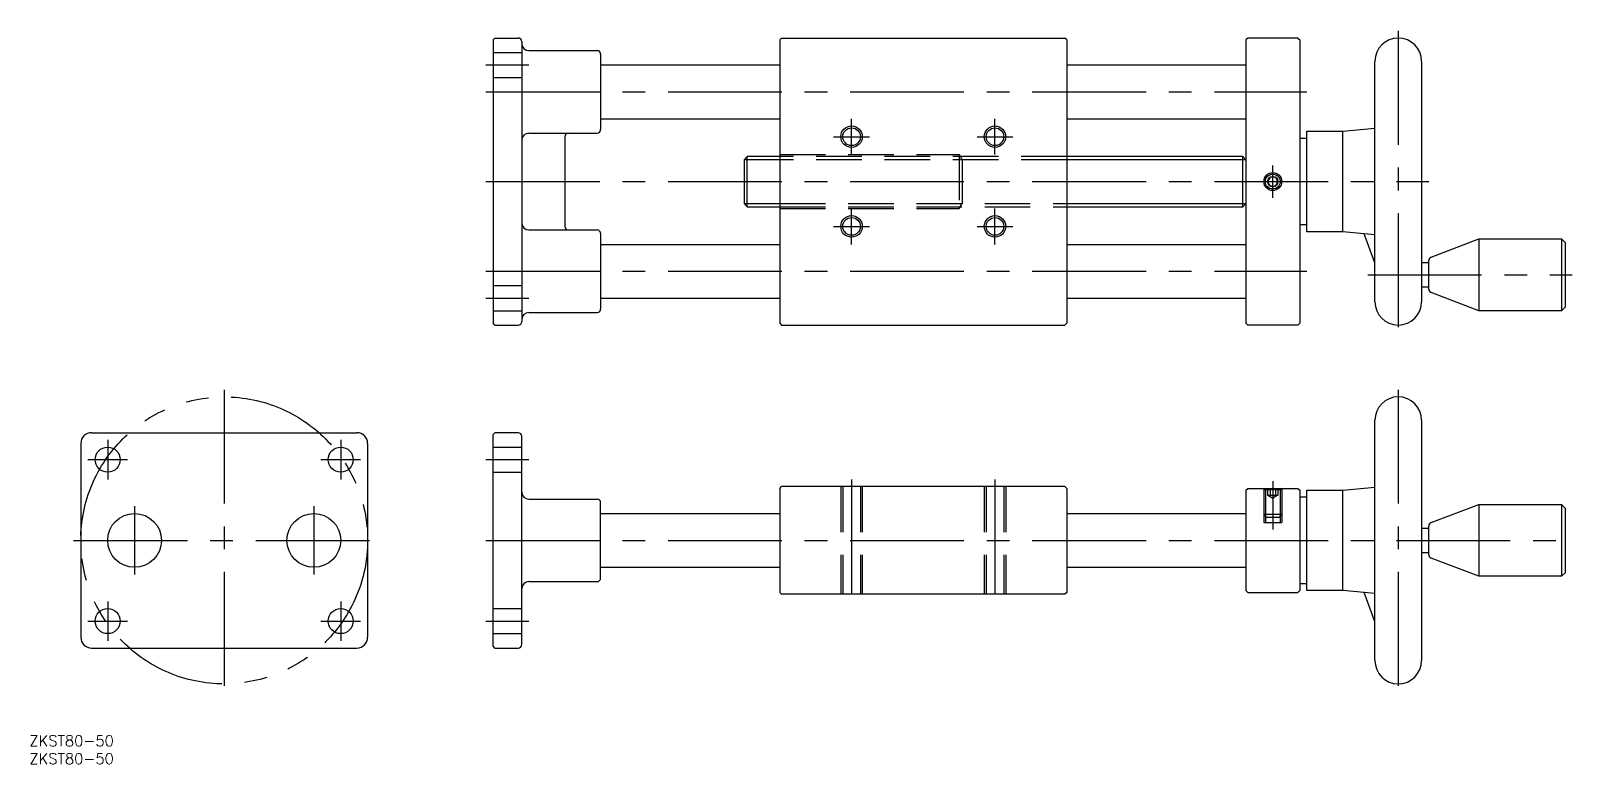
# Model space of a CAD drawing. Extents: x -54 to 376, y -62 to 142.
import ezdxf

# ---------------------------------------------------------------- set-up
doc = ezdxf.new("R2010")
doc.units = 0
for name, pattern in [('CENTER', [50.8, 31.75, -6.35, 6.35, -6.35]), ('DASHED', [19.05, 12.7, -6.35]), ('PHANTOM', [63.5, 31.75, -6.35, 6.35, -6.35, 6.35, -6.35])]:
    doc.linetypes.add(name, pattern=pattern)
doc.layers.get('0').update_dxf_attribs({"linetype": 'CONTINUOUS'})
doc.layers.add('CENTER', color=1, linetype='CENTER')
doc.styles.get("Standard").update_dxf_attribs({"font": 'txt.shx', "height": 3, "bigfont": 'bigfont.shx'})

msp = doc.modelspace()

# ---------------------------------------------------------------- linework, layer by layer
at = {"color": 7, "linetype": 'CONTINUOUS'}
for p, q in [((75, 139.5), (75.5, 140)), ((75, 139.5), (75, 60.5)), ((75.5, 140), (82, 140)), ((83, 139), (83, 61)), ((155.5, 140), (155, 139.5)), ((155, 139.5), (155, 60.5)), ((155.5, 140), (234.5, 140)), ((235, 139.5), (234.5, 140)), ((235, 139.5), (235, 60.5)), ((285.5, 140), (285, 139.5)), ((285, 139.5), (285, 60.5)), ((299.5, 140), (285.5, 140)), ((299.5, 140), (300, 139.5)), ((300, 139.5), (300, 60.5)), ((85, 136.5), (104, 136.5)), ((105, 135.5), (105, 114.5)), ((321, 66.5), (321, 133.5)), ((334, 133.5), (334, 66.5)), ((105, 132.5), (155, 132.5)), ((235, 132.5), (285, 132.5)), ((105, 117.5), (155, 117.5)), ((235, 117.5), (285, 117.5)), ((85, 113.5), (104, 113.5)), ((95, 112.5), (95, 87.5)), ((302, 112), (300, 112)), ((302, 114), (312, 114)), ((302, 86), (302, 114)), ((312, 114), (321, 114.84)), ((312, 86), (312, 114)), ((145, 106.1), (145.9, 107)), ((145, 106.1), (145, 93.9)), ((145.9, 93), (145.9, 107)), ((155, 107), (145.9, 107)), ((284.1, 107), (235, 107)), ((285, 106.1), (284.1, 107)), ((284.1, 93), (284.1, 107)), ((291.78, 101.25), (291.06, 100)), ((291.06, 100), (291.78, 98.75)), ((293.22, 101.25), (291.78, 101.25)), ((293.94, 100), (293.22, 101.25)), ((293.22, 98.75), (293.94, 100)), ((291.78, 98.75), (293.22, 98.75)), ((145, 93.9), (145.9, 93)), ((145.9, 93), (155, 93)), ((235, 93), (284.1, 93)), ((285, 93.9), (284.1, 93)), ((85, 86.5), (104, 86.5)), ((300, 88), (302, 88)), ((312, 86), (302, 86)), ((321, 85.16), (312, 86)), ((105, 85.5), (105, 64.5)), ((105, 82.5), (155, 82.5)), ((235, 82.5), (285, 82.5)), ((321, 77.39), (317.99, 85.44)), ((336.65, 78.94), (350, 84)), ((350, 84), (373, 84)), ((350, 84), (350, 64)), ((373, 84), (373, 64)), ((373, 84), (374, 83)), ((374, 83), (374, 65)), ((334, 77.44), (336, 77.44)), ((336, 70), (336, 78)), ((336, 70.56), (334, 70.56)), ((350, 64), (336.65, 69.06)), ((105, 67.5), (155, 67.5)), ((235, 67.5), (285, 67.5)), ((374, 65), (373, 64)), ((75.5, 60), (75, 60.5)), ((85, 63.5), (104, 63.5)), ((155, 60.5), (155.5, 60)), ((235, 60.5), (234.5, 60)), ((285.5, 60), (285, 60.5)), ((299.5, 60), (300, 60.5)), ((373, 64), (350, 64)), ((75.5, 60), (82, 60)), ((155.5, 60), (234.5, 60)), ((299.5, 60), (285.5, 60)), ((321, -33.5), (321, 33.5)), ((334, 33.5), (334, -33.5)), ((-40, 27), (-40, -27)), ((-37, 30), (37, 30)), ((40, 27), (40, -27)), ((75.5, 30), (75, 29.5)), ((75, -29.5), (75, 29.5)), ((82, 30), (75.5, 30)), ((83, -29), (83, 29)), ((155, 14.5), (155.5, 15)), ((155, 14.5), (155, -14.5)), ((234.5, 15), (155.5, 15)), ((234.5, 15), (235, 14.5)), ((235, 14.5), (235, -14.5)), ((285, 14), (285.5, 14.5)), ((285, 14), (285, -14)), ((285.5, 14.5), (299.5, 14.5)), ((299.5, 14.5), (300, 14)), ((300, 14), (300, -14)), ((302, -14), (302, 14)), ((302, 14), (312, 14)), ((312, 14), (321, 14.84)), ((312, -14), (312, 14)), ((85, 11.5), (104, 11.5)), ((105, -10.5), (105, 10.5)), ((302, 12), (300, 12)), ((336.65, 4.94), (350, 10)), ((350, 10), (373, 10)), ((350, 10), (350, -10)), ((373, 10), (373, -10)), ((373, 10), (374, 9)), ((374, 9), (374, -9)), ((105, 7.5), (155, 7.5)), ((235, 7.5), (285, 7.5)), ((334, 3.44), (336, 3.44)), ((336, -4), (336, 4)), ((336, -3.44), (334, -3.44)), ((105, -7.5), (155, -7.5)), ((235, -7.5), (285, -7.5)), ((350, -10), (336.65, -4.94)), ((85, -11.5), (104, -11.5)), ((300, -12), (302, -12)), ((373, -10), (350, -10)), ((374, -9), (373, -10)), ((155, -14.5), (155.5, -15)), ((234.5, -15), (155.5, -15)), ((235, -14.5), (234.5, -15)), ((285.5, -14.5), (285, -14)), ((285.5, -14.5), (299.5, -14.5)), ((300, -14), (299.5, -14.5)), ((312, -14), (302, -14)), ((321, -14.84), (312, -14)), ((321, -22.61), (317.99, -14.56)), ((-37, -30), (37, -30)), ((75.5, -30), (75, -29.5)), ((75.5, -30), (82, -30))]:
    msp.add_line(p, q, dxfattribs=at)
at = {"color": 3, "linetype": 'DASHED'}
for p, q in [((75, 136), (83, 136)), ((75, 129), (83, 129)), ((155, 107.5), (205, 107.5)), ((205, 107.5), (205, 92.5)), ((205, 107.5), (205.81, 106.1)), ((235, 107), (155, 107)), ((235, 106.1), (155, 106.1)), ((205.81, 106.1), (205.81, 93.9)), ((155, 93.9), (235, 93.9)), ((155, 93), (235, 93)), ((155, 92.5), (205, 92.5)), ((205, 92.5), (205.81, 93.9)), ((75, 71), (83, 71)), ((75, 64), (83, 64)), ((75, 26), (83, 26)), ((75, 19), (83, 19)), ((172, 15), (172, -15)), ((172.54, 15), (172.54, -15)), ((177.46, 15), (177.46, -15)), ((178, 15), (178, -15)), ((212, 15), (212, -15)), ((212.54, 15), (212.54, -15)), ((217.46, 15), (217.46, -15)), ((218, 15), (218, -15)), ((290, 14.5), (290, 5)), ((290.43, 14.5), (290, 14.07)), ((295, 14.07), (290, 14.07)), ((290.43, 14.5), (290.43, 5)), ((291.06, 14.5), (291.06, 12.5)), ((291.78, 14.5), (291.78, 12.5)), ((293.22, 14.5), (293.22, 12.5)), ((293.94, 14.5), (293.94, 12.5)), ((294.57, 14.5), (294.57, 5)), ((295, 14.07), (294.57, 14.5)), ((295, 14.5), (295, 5)), ((293.94, 12.5), (291.06, 12.5)), ((291.25, 12.5), (292.5, 11.78)), ((293.75, 12.5), (292.5, 11.78)), ((295, 7.25), (290, 7.25)), ((290, 7.25), (290.75, 6.5)), ((290, 5), (295, 5)), ((290.75, 6.5), (294.25, 6.5)), ((295, 7.25), (294.25, 6.5)), ((75, -19), (83, -19)), ((75, -26), (83, -26))]:
    msp.add_line(p, q, dxfattribs=at)
at = {"color": 3, "linetype": 'CONTINUOUS'}
for p, q in [((155, 106.1), (145, 106.1)), ((285, 106.1), (235, 106.1)), ((145, 93.9), (155, 93.9)), ((235, 93.9), (285, 93.9))]:
    msp.add_line(p, q, dxfattribs=at)
for centre, radius in [((175, 112.5), 3), ((215, 112.5), 3), ((292.5, 100), 2.07), ((175, 87.5), 3), ((215, 87.5), 3)]:
    msp.add_circle(centre, radius, dxfattribs=at)
at = {"color": 7, "linetype": 'CONTINUOUS'}
for centre, radius in [((175, 112.5), 2.46), ((215, 112.5), 2.46), ((292.5, 100), 2.5), ((292.5, 100), 1.44), ((175, 87.5), 2.46), ((215, 87.5), 2.46), ((-32.5, 22.5), 3.5), ((32.5, 22.5), 3.5), ((-25, 0), 7.5), ((25, 0), 7.5), ((-32.5, -22.5), 3.5), ((32.5, -22.5), 3.5)]:
    msp.add_circle(centre, radius, dxfattribs=at)
at = {"color": 3, "linetype": 'PHANTOM'}
msp.add_circle((0, 0), 40, dxfattribs=at)
at = {"color": 7, "linetype": 'CONTINUOUS'}
for centre, radius, start, end in [((82, 139), 1, 0, 90), ((85, 138.5), 2, 180, 270), ((327.5, 133.5), 6.5, 0, 180), ((104, 135.5), 1, 0, 90), ((85, 111.5), 2, 90, 180), ((96, 112.5), 1, 90, 180), ((104, 114.5), 1, 270, 0), ((85, 88.5), 2, 180, 270), ((96, 87.5), 1, 180, 270), ((104, 85.5), 1, 0, 90), ((337, 78), 1, 110.7702, 180), ((337, 70), 1, 180, 249.2298), ((104, 64.5), 1, 270, 0), ((327.5, 66.5), 6.5, 180, 0), ((82, 61), 1, 270, 0), ((85, 61.5), 2, 90, 180), ((327.5, 33.5), 6.5, 0, 180), ((-37, 27), 3, 90, 180), ((37, 27), 3, 0, 90), ((82, 29), 1, 0, 90), ((85, 13.5), 2, 180, 270), ((104, 10.5), 1, 0, 90), ((337, 4), 1, 110.7702, 180), ((337, -4), 1, 180, 249.2298), ((85, -13.5), 2, 90, 180), ((104, -10.5), 1, 270, 0), ((-37, -27), 3, 180, 270), ((37, -27), 3, 270, 0), ((82, -29), 1, 270, 0), ((327.5, -33.5), 6.5, 180, 0)]:
    msp.add_arc(centre, radius, start, end, dxfattribs=at)
at = {"layer": 'CENTER', "color": 1, "linetype": 'CENTER'}
for p, q in [((327.5, 142), (327.5, 58)), ((73, 132.5), (85, 132.5)), ((73, 125), (302, 125)), ((175, 107.5), (175, 117.5)), ((215, 107.5), (215, 117.5)), ((170, 112.5), (180, 112.5)), ((210, 112.5), (220, 112.5)), ((292.5, 95.5), (292.5, 104.5)), ((73, 100), (336, 100)), ((175, 82.5), (175, 92.5)), ((215, 82.5), (215, 92.5)), ((170, 87.5), (180, 87.5)), ((210, 87.5), (220, 87.5)), ((73, 75), (302, 75)), ((319, 74), (376, 74)), ((73, 67.5), (85, 67.5)), ((0, 42), (0, -42)), ((327.5, 42), (327.5, -42)), ((-32.5, 28), (-32.5, 17)), ((32.5, 28), (32.5, 17)), ((-38, 22.5), (-27, 22.5)), ((27, 22.5), (38, 22.5)), ((73, 22.5), (85, 22.5)), ((175, 17), (175, -17)), ((215, 17), (215, -17)), ((292.5, 16.5), (292.5, 3)), ((-25, 9.5), (-25, -9.5)), ((25, 9.5), (25, -9.5)), ((-42, 0), (42, 0)), ((73, 0), (376, 0)), ((-32.5, -17), (-32.5, -28)), ((32.5, -17), (32.5, -28)), ((-38, -22.5), (-27, -22.5)), ((27, -22.5), (38, -22.5)), ((73, -22.5), (85, -22.5))]:
    msp.add_line(p, q, dxfattribs=at)

# ---------------------------------------------------------------- texts
at = {"color": 7, "linetype": 'CONTINUOUS'}
for p in [(-54.32, -57.36), (-54.32, -62.36)]:
    msp.add_text('ZKST80-50', height=3, dxfattribs=at).set_placement(p)

doc.saveas('drawing.dxf')
